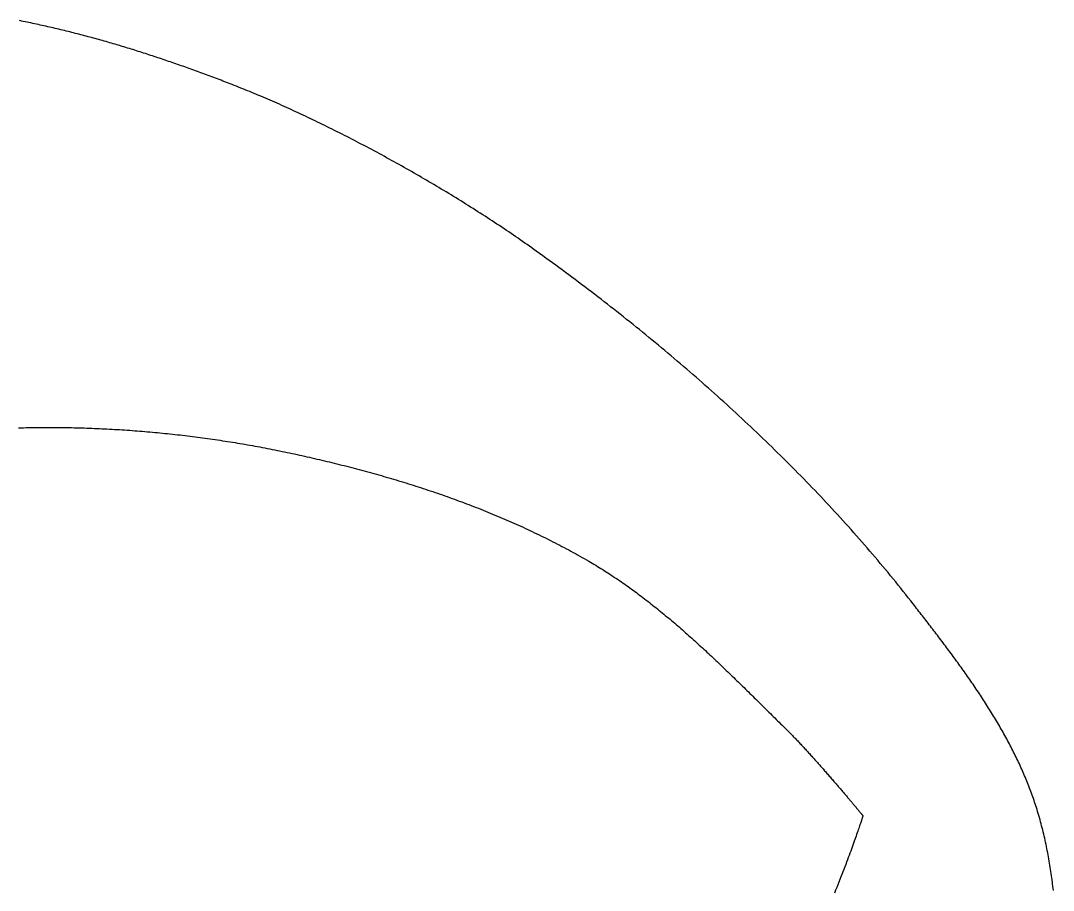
# Model space of a CAD drawing. Extents: x -91 to 271, y -72 to 72.
# Drawn here: x 33.17 to 49.91, y -34.6 to -20.5 of the extents above; entities that cross this region are included whole.
import ezdxf

# ---------------------------------------------------------------- set-up
doc = ezdxf.new("R2010")
doc.units = 0
doc.layers.get('0').update_dxf_attribs({"linetype": 'CONTINUOUS'})

# ---------------------------------------------------------------- blocks, each defined once
blk = doc.blocks.new('A$C4F693466')
at = {"color": 7}
for points in [[(-7.89479, -33.1334, 0), (-7.89581, -33.1743, 0), (-7.89673, -33.2151, 0), (-7.89756, -33.256, 0), (-7.8983, -33.2969, 0), (-7.89895, -33.3378, 0), (-7.89951, -33.3787, 0), (-7.89997, -33.4197, 0), (-7.90035, -33.4606, 0), (-7.90064, -33.5015, 0), (-7.90083, -33.5424, 0), (-7.90094, -33.5834, 0), (-7.90095, -33.6243, 0), (-7.90088, -33.6652, 0), (-7.90071, -33.7062, 0), (-7.90046, -33.7471, 0), (-7.90011, -33.7881, 0), (-7.89968, -33.829, 0), (-7.89915, -33.87, 0), (-7.89853, -33.9109, 0), (-7.89783, -33.9518, 0), (-7.89703, -33.9928, 0), (-7.89614, -34.0337, 0), (-7.89517, -34.0747, 0), (-7.8941, -34.1156, 0), (-7.89294, -34.1566, 0), (-7.8917, -34.1975, 0), (-7.89036, -34.2385, 0), (-7.88893, -34.2794, 0), (-7.88742, -34.3204, 0), (-7.88581, -34.3613, 0), (-7.88412, -34.4023, 0), (-7.88233, -34.4432, 0), (-7.88046, -34.4841, 0), (-7.8785, -34.5251, 0), (-7.87644, -34.566, 0), (-7.8743, -34.6069, 0), (-7.87207, -34.6478, 0), (-7.86975, -34.6888, 0), (-7.86734, -34.7297, 0), (-7.86484, -34.7706, 0), (-7.86225, -34.8115, 0), (-7.85957, -34.8524, 0), (-7.8568, -34.8933, 0), (-7.85394, -34.9341, 0), (-7.851, -34.975, 0), (-7.84796, -35.0159, 0), (-7.84484, -35.0567, 0), (-7.84163, -35.0976, 0), (-7.83833, -35.1384, 0), (-7.83494, -35.1793, 0), (-7.83146, -35.2201, 0), (-7.82789, -35.2609, 0), (-7.82423, -35.3018, 0), (-7.82049, -35.3426, 0), (-7.81665, -35.3834, 0), (-7.81273, -35.4241, 0), (-7.80872, -35.4649, 0), (-7.80462, -35.5057, 0), (-7.80043, -35.5464, 0), (-7.79615, -35.5872, 0), (-7.79179, -35.6279, 0), (-7.78733, -35.6686, 0), (-7.78279, -35.7094, 0), (-7.77816, -35.75, 0), (-7.77344, -35.7907, 0), (-7.76863, -35.8314, 0), (-7.76374, -35.8721, 0), (-7.75875, -35.9127, 0), (-7.75368, -35.9534, 0), (-7.74852, -35.994, 0), (-7.74328, -36.0346, 0), (-7.73794, -36.0752, 0), (-7.73252, -36.1157, 0), (-7.72701, -36.1563, 0), (-7.72141, -36.1969, 0), (-7.71572, -36.2374, 0), (-7.70994, -36.2779, 0), (-7.70408, -36.3184, 0), (-7.69813, -36.3589, 0), (-7.69209, -36.3993, 0), (-7.68597, -36.4398, 0), (-7.67975, -36.4802, 0), (-7.67345, -36.5206, 0), (-7.66707, -36.561, 0), (-7.66059, -36.6014, 0), (-7.65403, -36.6418, 0), (-7.64738, -36.6821, 0), (-7.64064, -36.7224, 0), (-7.63381, -36.7627, 0), (-7.6269, -36.803, 0), (-7.6199, -36.8433, 0), (-7.61282, -36.8835, 0), (-7.60564, -36.9238, 0), (-7.59838, -36.964, 0), (-7.59103, -37.0041, 0), (-7.5836, -37.0443, 0), (-7.57608, -37.0844, 0), (-7.56847, -37.1246, 0), (-7.56077, -37.1646, 0), (-7.55299, -37.2047, 0), (-7.54512, -37.2448, 0), (-7.53716, -37.2848, 0), (-7.52912, -37.3248, 0), (-7.52099, -37.3648, 0), (-7.51277, -37.4047, 0), (-7.50447, -37.4446, 0)], [(-13.4594, -36.5935, 0), (-13.471, -36.5635, 0), (-13.4825, -36.5336, 0), (-13.494, -36.5038, 0), (-13.5054, -36.474, 0), (-13.5168, -36.4442, 0), (-13.5281, -36.4145, 0), (-13.5394, -36.3848, 0), (-13.5507, -36.3551, 0), (-13.5618, -36.3255, 0), (-13.573, -36.2959, 0), (-13.5841, -36.2663, 0), (-13.5951, -36.2368, 0), (-13.6061, -36.2073, 0), (-13.6171, -36.1779, 0), (-13.628, -36.1484, 0), (-13.6388, -36.119, 0), (-13.6496, -36.0897, 0), (-13.6604, -36.0603, 0), (-13.6711, -36.031, 0), (-13.6818, -36.0017, 0), (-13.6924, -35.9725, 0), (-13.7029, -35.9432, 0), (-13.7135, -35.914, 0), (-13.7239, -35.8848, 0), (-13.7344, -35.8557, 0), (-13.7447, -35.8265, 0), (-13.7551, -35.7974, 0), (-13.7654, -35.7683, 0), (-13.7756, -35.7392, 0), (-13.7858, -35.7101, 0), (-13.7959, -35.681, 0), (-13.806, -35.652, 0), (-13.8161, -35.623, 0), (-13.8261, -35.594, 0), (-13.836, -35.565, 0), (-13.8459, -35.536, 0), (-13.8558, -35.507, 0), (-13.8656, -35.478, 0), (-13.8754, -35.4491, 0), (-13.8851, -35.4201, 0), (-13.8948, -35.3912, 0), (-13.9044, -35.3623, 0), (-13.914, -35.3333, 0), (-13.9235, -35.3044, 0), (-13.933, -35.2755, 0), (-13.9424, -35.2466, 0), (-13.9518, -35.2177, 0), (-13.9612, -35.1887, 0), (-13.9705, -35.1598, 0), (-13.9797, -35.1309, 0), (-13.9889, -35.102, 0), (-13.9981, -35.0731, 0), (-14.0072, -35.0442, 0), (-14.0163, -35.0153, 0), (-14.0253, -34.9863, 0), (-14.0343, -34.9574, 0), (-14.0432, -34.9285, 0), (-14.0521, -34.8995, 0), (-14.0609, -34.8706, 0), (-14.0697, -34.8416, 0), (-14.0785, -34.8126, 0), (-14.0872, -34.7837, 0), (-14.0958, -34.7547, 0), (-14.1044, -34.7257, 0), (-14.113, -34.6966, 0), (-14.1215, -34.6676, 0), (-14.13, -34.6386, 0), (-14.1384, -34.6095, 0), (-14.1468, -34.5804, 0), (-14.1551, -34.5513, 0), (-14.1634, -34.5222, 0), (-14.1717, -34.4931, 0), (-14.1798, -34.4639, 0), (-14.188, -34.4347, 0), (-14.1961, -34.4055, 0), (-14.2042, -34.3763, 0), (-14.2122, -34.347, 0), (-14.2201, -34.3178, 0), (-14.2281, -34.2885, 0), (-14.2359, -34.2591, 0), (-14.2438, -34.2298, 0), (-14.2516, -34.2004, 0), (-14.2593, -34.171, 0), (-14.267, -34.1415, 0), (-14.2746, -34.1121, 0), (-14.2822, -34.0826, 0), (-14.2898, -34.053, 0), (-14.2973, -34.0234, 0), (-14.3048, -33.9938, 0), (-14.3122, -33.9642, 0), (-14.3196, -33.9345, 0), (-14.3269, -33.9048, 0), (-14.3342, -33.875, 0), (-14.3415, -33.8453, 0), (-14.3487, -33.8154, 0), (-14.3558, -33.7855, 0), (-14.3629, -33.7556, 0), (-14.37, -33.7257, 0), (-14.377, -33.6957, 0), (-14.384, -33.6656, 0), (-14.3909, -33.6355, 0), (-14.3978, -33.6054, 0), (-14.4046, -33.5752, 0), (-14.4114, -33.545, 0), (-14.4182, -33.5147, 0), (-14.4249, -33.4844, 0), (-14.4315, -33.454, 0), (-14.4382, -33.4236, 0), (-14.4447, -33.3931, 0), (-14.4513, -33.3625, 0), (-14.4577, -33.332, 0), (-14.4642, -33.3013, 0), (-14.4706, -33.2706, 0), (-14.4769, -33.2398, 0), (-14.4832, -33.209, 0), (-14.4895, -33.1782, 0), (-14.4957, -33.1472, 0)], [(-10.7603, -41.5242, 0), (-10.7863, -41.4877, 0), (-10.8123, -41.4512, 0), (-10.8382, -41.4145, 0), (-10.8641, -41.3777, 0), (-10.89, -41.3407, 0), (-10.9158, -41.3037, 0), (-10.9416, -41.2665, 0), (-10.9674, -41.2292, 0), (-10.9931, -41.1918, 0), (-11.0188, -41.1542, 0), (-11.0444, -41.1166, 0), (-11.07, -41.0788, 0), (-11.0956, -41.0409, 0), (-11.1211, -41.0029, 0), (-11.1466, -40.9648, 0), (-11.172, -40.9266, 0), (-11.1974, -40.8884, 0), (-11.2227, -40.85, 0), (-11.248, -40.8115, 0), (-11.2733, -40.7729, 0), (-11.2985, -40.7343, 0), (-11.3236, -40.6955, 0), (-11.3487, -40.6567, 0), (-11.3737, -40.6178, 0), (-11.3987, -40.5788, 0), (-11.4236, -40.5397, 0), (-11.4484, -40.5005, 0), (-11.4732, -40.4613, 0), (-11.498, -40.422, 0), (-11.5227, -40.3826, 0), (-11.5473, -40.3432, 0), (-11.5718, -40.3037, 0), (-11.5963, -40.2641, 0), (-11.6208, -40.2245, 0), (-11.6451, -40.1848, 0), (-11.6694, -40.145, 0), (-11.6936, -40.1053, 0), (-11.7178, -40.0654, 0), (-11.7419, -40.0255, 0), (-11.7659, -39.9856, 0), (-11.7898, -39.9456, 0), (-11.8137, -39.9056, 0), (-11.8375, -39.8655, 0), (-11.8612, -39.8254, 0), (-11.8849, -39.7852, 0), (-11.9084, -39.7451, 0), (-11.9319, -39.7049, 0), (-11.9553, -39.6646, 0), (-11.9786, -39.6244, 0), (-12.0019, -39.5841, 0), (-12.025, -39.5438, 0), (-12.0481, -39.5035, 0), (-12.0711, -39.4631, 0), (-12.094, -39.4228, 0), (-12.1168, -39.3824, 0), (-12.1395, -39.342, 0), (-12.1622, -39.3017, 0), (-12.1847, -39.2613, 0), (-12.2072, -39.2209, 0), (-12.2295, -39.1805, 0), (-12.2518, -39.1401, 0), (-12.274, -39.0997, 0), (-12.2961, -39.0593, 0), (-12.318, -39.019, 0), (-12.3399, -38.9786, 0), (-12.3617, -38.9383, 0), (-12.3834, -38.8979, 0), (-12.405, -38.8576, 0), (-12.4264, -38.8173, 0), (-12.4478, -38.7771, 0), (-12.4691, -38.7368, 0), (-12.4902, -38.6966, 0), (-12.5113, -38.6564, 0), (-12.5322, -38.6163, 0), (-12.5531, -38.5761, 0), (-12.5738, -38.5361, 0), (-12.5944, -38.496, 0), (-12.6149, -38.456, 0), (-12.6353, -38.416, 0), (-12.6556, -38.3761, 0), (-12.6757, -38.3362, 0), (-12.6958, -38.2964, 0), (-12.7157, -38.2566, 0), (-12.7355, -38.2169, 0), (-12.7552, -38.1773, 0), (-12.7748, -38.1377, 0), (-12.7942, -38.0981, 0), (-12.8135, -38.0587, 0), (-12.8327, -38.0193, 0), (-12.8518, -37.9799, 0), (-12.8707, -37.9407, 0), (-12.8895, -37.9015, 0), (-12.9082, -37.8623, 0), (-12.9268, -37.8233, 0), (-12.9452, -37.7843, 0), (-12.9635, -37.7455, 0), (-12.9817, -37.7067, 0), (-12.9997, -37.6679, 0), (-13.0176, -37.6293, 0), (-13.0354, -37.5908, 0), (-13.053, -37.5524, 0), (-13.0705, -37.514, 0), (-13.0878, -37.4758, 0), (-13.105, -37.4376, 0), (-13.1221, -37.3996, 0), (-13.139, -37.3617, 0), (-13.1558, -37.3238, 0), (-13.1724, -37.2861, 0), (-13.1889, -37.2485, 0), (-13.2052, -37.211, 0), (-13.2214, -37.1737, 0), (-13.2374, -37.1364, 0), (-13.2533, -37.0993, 0), (-13.2691, -37.0623, 0), (-13.2847, -37.0254, 0), (-13.3001, -36.9886, 0), (-13.3154, -36.952, 0), (-13.3305, -36.9155, 0), (-13.3455, -36.8792, 0), (-13.3603, -36.8429, 0), (-13.3749, -36.8069, 0), (-13.3894, -36.7709, 0), (-13.4037, -36.7351, 0), (-13.4179, -36.6995, 0), (-13.4319, -36.664, 0), (-13.4458, -36.6286, 0), (-13.4594, -36.5935, 0)], [(-7.50447, -37.4446, 0), (-7.49599, -37.485, 0), (-7.48745, -37.5254, 0), (-7.47884, -37.5658, 0), (-7.47015, -37.6062, 0), (-7.4614, -37.6465, 0), (-7.45258, -37.6869, 0), (-7.44369, -37.7273, 0), (-7.43472, -37.7677, 0), (-7.42569, -37.808, 0), (-7.41658, -37.8484, 0), (-7.4074, -37.8887, 0), (-7.39815, -37.9291, 0), (-7.38883, -37.9694, 0), (-7.37943, -38.0097, 0), (-7.36996, -38.0501, 0), (-7.36041, -38.0904, 0), (-7.35079, -38.1307, 0), (-7.34109, -38.171, 0), (-7.33132, -38.2113, 0), (-7.32147, -38.2515, 0), (-7.31155, -38.2918, 0), (-7.30155, -38.332, 0), (-7.29147, -38.3723, 0), (-7.28131, -38.4125, 0), (-7.27107, -38.4527, 0), (-7.26076, -38.4929, 0), (-7.25036, -38.5331, 0), (-7.23989, -38.5732, 0), (-7.22934, -38.6134, 0), (-7.2187, -38.6535, 0), (-7.20798, -38.6936, 0), (-7.19719, -38.7337, 0), (-7.18631, -38.7738, 0), (-7.17534, -38.8139, 0), (-7.1643, -38.8539, 0), (-7.15317, -38.8939, 0), (-7.14195, -38.9339, 0), (-7.13066, -38.9739, 0), (-7.11928, -39.0138, 0), (-7.10781, -39.0538, 0), (-7.09625, -39.0937, 0), (-7.08462, -39.1336, 0), (-7.07289, -39.1734, 0), (-7.06108, -39.2133, 0), (-7.04918, -39.2531, 0), (-7.03719, -39.2929, 0), (-7.02511, -39.3326, 0), (-7.01295, -39.3723, 0), (-7.00069, -39.412, 0), (-6.98835, -39.4517, 0), (-6.97591, -39.4914, 0), (-6.96339, -39.531, 0), (-6.95077, -39.5705, 0), (-6.93806, -39.6101, 0), (-6.92526, -39.6496, 0), (-6.91237, -39.6891, 0), (-6.89938, -39.7286, 0), (-6.8863, -39.768, 0), (-6.87313, -39.8074, 0), (-6.85986, -39.8467, 0), (-6.8465, -39.8861, 0), (-6.83305, -39.9253, 0), (-6.81949, -39.9646, 0), (-6.80584, -40.0038, 0), (-6.7921, -40.043, 0), (-6.77826, -40.0821, 0), (-6.76432, -40.1212, 0), (-6.75028, -40.1603, 0), (-6.73615, -40.1993, 0), (-6.72191, -40.2383, 0), (-6.70758, -40.2772, 0), (-6.69314, -40.3161, 0), (-6.67861, -40.355, 0), (-6.66398, -40.3938, 0), (-6.64924, -40.4325, 0), (-6.6344, -40.4713, 0), (-6.61947, -40.5099, 0), (-6.60443, -40.5486, 0), (-6.58928, -40.5872, 0), (-6.57403, -40.6257, 0), (-6.55868, -40.6642, 0), (-6.54323, -40.7027, 0), (-6.52767, -40.7411, 0), (-6.512, -40.7794, 0), (-6.49623, -40.8177, 0), (-6.48036, -40.856, 0), (-6.46438, -40.8942, 0), (-6.44829, -40.9324, 0), (-6.43209, -40.9705, 0), (-6.41578, -41.0085, 0), (-6.39937, -41.0465, 0), (-6.38285, -41.0845, 0), (-6.36622, -41.1224, 0), (-6.34948, -41.1602, 0), (-6.33263, -41.198, 0), (-6.31567, -41.2357, 0), (-6.2986, -41.2734, 0), (-6.28141, -41.311, 0), (-6.26412, -41.3486, 0), (-6.24671, -41.3861, 0), (-6.22919, -41.4235, 0), (-6.21156, -41.4609, 0), (-6.19381, -41.4982, 0), (-6.17595, -41.5355, 0), (-6.15797, -41.5727, 0), (-6.13988, -41.6099, 0), (-6.12168, -41.6469, 0), (-6.10335, -41.684, 0), (-6.08492, -41.7209, 0), (-6.06636, -41.7578, 0), (-6.04769, -41.7946, 0), (-6.0289, -41.8314, 0), (-6.00999, -41.8681, 0), (-5.99096, -41.9047, 0), (-5.97182, -41.9413, 0), (-5.95255, -41.9778, 0), (-5.93316, -42.0142, 0), (-5.91366, -42.0506, 0), (-5.89403, -42.0869, 0), (-5.87428, -42.1231, 0), (-5.85441, -42.1593, 0), (-5.83442, -42.1954, 0), (-5.81431, -42.2314, 0), (-5.79407, -42.2673, 0), (-5.77371, -42.3032, 0), (-5.75322, -42.339, 0), (-5.73261, -42.3747, 0)], [(-5.03842, -47.6352, 0), (-5.0896, -47.5953, 0), (-5.14069, -47.5552, 0), (-5.19171, -47.5149, 0), (-5.24264, -47.4745, 0), (-5.29349, -47.4338, 0), (-5.34426, -47.393, 0), (-5.39495, -47.352, 0), (-5.44556, -47.3108, 0), (-5.49609, -47.2694, 0), (-5.54653, -47.2278, 0), (-5.59689, -47.1861, 0), (-5.64717, -47.1442, 0), (-5.69736, -47.1022, 0), (-5.74746, -47.0599, 0), (-5.79749, -47.0175, 0), (-5.84742, -46.9749, 0), (-5.89727, -46.9322, 0), (-5.94704, -46.8893, 0), (-5.99671, -46.8462, 0), (-6.0463, -46.803, 0), (-6.09581, -46.7596, 0), (-6.14522, -46.7161, 0), (-6.19455, -46.6723, 0), (-6.24378, -46.6285, 0), (-6.29293, -46.5845, 0), (-6.34199, -46.5403, 0), (-6.39096, -46.496, 0), (-6.43984, -46.4515, 0), (-6.48862, -46.4068, 0), (-6.53732, -46.3621, 0), (-6.58592, -46.3171, 0), (-6.63443, -46.2721, 0), (-6.68285, -46.2268, 0), (-6.73118, -46.1815, 0), (-6.77941, -46.136, 0), (-6.82755, -46.0903, 0), (-6.87559, -46.0446, 0), (-6.92354, -45.9986, 0), (-6.9714, -45.9526, 0), (-7.01916, -45.9064, 0), (-7.06682, -45.8601, 0), (-7.11438, -45.8136, 0), (-7.16185, -45.767, 0), (-7.20922, -45.7203, 0), (-7.2565, -45.6734, 0), (-7.30368, -45.6265, 0), (-7.35075, -45.5794, 0), (-7.39773, -45.5321, 0), (-7.44461, -45.4848, 0), (-7.49139, -45.4373, 0), (-7.53807, -45.3897, 0), (-7.58465, -45.342, 0), (-7.63113, -45.2942, 0), (-7.6775, -45.2463, 0), (-7.72378, -45.1982, 0), (-7.76995, -45.15, 0), (-7.81602, -45.1017, 0), (-7.86198, -45.0534, 0), (-7.90784, -45.0049, 0), (-7.9536, -44.9562, 0), (-7.99926, -44.9075, 0), (-8.0448, -44.8587, 0), (-8.09025, -44.8098, 0), (-8.13559, -44.7607, 0), (-8.18082, -44.7116, 0), (-8.22594, -44.6624, 0), (-8.27096, -44.6131, 0), (-8.31587, -44.5636, 0), (-8.36067, -44.5141, 0), (-8.40537, -44.4645, 0), (-8.44995, -44.4148, 0), (-8.49443, -44.365, 0), (-8.5388, -44.3151, 0), (-8.58306, -44.2651, 0), (-8.6272, -44.215, 0), (-8.67124, -44.1649, 0), (-8.71516, -44.1146, 0), (-8.75898, -44.0643, 0), (-8.80268, -44.0139, 0), (-8.84627, -43.9634, 0), (-8.88974, -43.9128, 0), (-8.93311, -43.8622, 0), (-8.97636, -43.8115, 0), (-9.01949, -43.7607, 0), (-9.06251, -43.7098, 0), (-9.10542, -43.6589, 0), (-9.14821, -43.6078, 0), (-9.19088, -43.5568, 0), (-9.23344, -43.5056, 0), (-9.27588, -43.4544, 0), (-9.3182, -43.4031, 0), (-9.36041, -43.3517, 0), (-9.4025, -43.3003, 0), (-9.44447, -43.2488, 0), (-9.48632, -43.1973, 0), (-9.52805, -43.1457, 0), (-9.56966, -43.0941, 0), (-9.61116, -43.0423, 0), (-9.65253, -42.9906, 0), (-9.69378, -42.9388, 0), (-9.73491, -42.8869, 0), (-9.77592, -42.835, 0), (-9.8168, -42.783, 0), (-9.85757, -42.731, 0), (-9.89821, -42.6789, 0), (-9.93872, -42.6268, 0), (-9.97912, -42.5746, 0), (-10.0194, -42.5224, 0), (-10.0595, -42.4702, 0), (-10.0995, -42.4179, 0), (-10.1394, -42.3655, 0), (-10.1792, -42.3132, 0), (-10.2188, -42.2608, 0), (-10.2584, -42.2084, 0), (-10.2977, -42.1559, 0), (-10.337, -42.1034, 0), (-10.3761, -42.0509, 0), (-10.4151, -41.9983, 0), (-10.454, -41.9457, 0), (-10.4928, -41.8931, 0), (-10.5314, -41.8405, 0), (-10.5699, -41.7878, 0), (-10.6082, -41.7351, 0), (-10.6464, -41.6824, 0), (-10.6845, -41.6297, 0), (-10.7225, -41.5769, 0), (-10.7603, -41.5242, 0)], [(-5.73261, -42.3747, 0), (-5.71593, -42.4034, 0), (-5.69913, -42.4319, 0), (-5.6822, -42.4604, 0), (-5.66515, -42.4888, 0), (-5.64798, -42.5171, 0), (-5.63069, -42.5454, 0), (-5.61327, -42.5735, 0), (-5.59574, -42.6016, 0), (-5.5781, -42.6296, 0), (-5.56034, -42.6575, 0), (-5.54246, -42.6854, 0), (-5.52447, -42.7131, 0), (-5.50637, -42.7408, 0), (-5.48815, -42.7684, 0), (-5.46983, -42.796, 0), (-5.4514, -42.8234, 0), (-5.43286, -42.8508, 0), (-5.41422, -42.8782, 0), (-5.39547, -42.9054, 0), (-5.37661, -42.9326, 0), (-5.35765, -42.9597, 0), (-5.33859, -42.9868, 0), (-5.31944, -43.0137, 0), (-5.30018, -43.0407, 0), (-5.28082, -43.0675, 0), (-5.26137, -43.0943, 0), (-5.24182, -43.121, 0), (-5.22217, -43.1476, 0), (-5.20244, -43.1742, 0), (-5.18261, -43.2007, 0), (-5.16268, -43.2272, 0), (-5.14267, -43.2536, 0), (-5.12257, -43.2799, 0), (-5.10239, -43.3062, 0), (-5.08211, -43.3324, 0), (-5.06176, -43.3585, 0), (-5.04131, -43.3846, 0), (-5.02079, -43.4107, 0), (-5.00018, -43.4366, 0), (-4.97949, -43.4626, 0), (-4.95873, -43.4884, 0), (-4.93788, -43.5142, 0), (-4.91696, -43.54, 0), (-4.89596, -43.5657, 0), (-4.87489, -43.5913, 0), (-4.85374, -43.6169, 0), (-4.83252, -43.6425, 0), (-4.81123, -43.668, 0), (-4.78987, -43.6934, 0), (-4.76845, -43.7188, 0), (-4.74695, -43.7441, 0), (-4.72539, -43.7694, 0), (-4.70376, -43.7947, 0), (-4.68207, -43.8199, 0), (-4.66031, -43.845, 0), (-4.6385, -43.8702, 0), (-4.61662, -43.8952, 0), (-4.59468, -43.9202, 0), (-4.57269, -43.9452, 0), (-4.55064, -43.9702, 0), (-4.52853, -43.995, 0), (-4.50637, -44.0199, 0), (-4.48415, -44.0447, 0), (-4.46188, -44.0695, 0), (-4.43956, -44.0942, 0), (-4.41719, -44.1189, 0), (-4.39477, -44.1436, 0), (-4.37231, -44.1682, 0), (-4.34979, -44.1928, 0), (-4.32724, -44.2173, 0), (-4.30463, -44.2418, 0), (-4.28199, -44.2663, 0), (-4.2593, -44.2908, 0), (-4.23657, -44.3152, 0), (-4.21381, -44.3395, 0), (-4.191, -44.3639, 0), (-4.16816, -44.3882, 0), (-4.14528, -44.4125, 0), (-4.12237, -44.4368, 0), (-4.09942, -44.461, 0), (-4.07644, -44.4852, 0), (-4.05343, -44.5094, 0), (-4.03039, -44.5335, 0), (-4.00732, -44.5576, 0), (-3.98422, -44.5817, 0), (-3.96109, -44.6058, 0), (-3.93795, -44.6299, 0), (-3.91477, -44.6539, 0), (-3.89157, -44.6779, 0), (-3.86836, -44.7019, 0), (-3.84512, -44.7258, 0), (-3.82186, -44.7498, 0), (-3.79858, -44.7737, 0), (-3.77528, -44.7976, 0), (-3.75197, -44.8215, 0), (-3.72865, -44.8453, 0), (-3.70531, -44.8692, 0), (-3.68196, -44.893, 0), (-3.65859, -44.9168, 0), (-3.63522, -44.9406, 0), (-3.61184, -44.9644, 0), (-3.58845, -44.9882, 0), (-3.56505, -45.012, 0), (-3.54165, -45.0357, 0), (-3.51824, -45.0595, 0), (-3.49483, -45.0832, 0), (-3.47142, -45.1069, 0), (-3.44801, -45.1306, 0), (-3.42459, -45.1543, 0), (-3.40118, -45.178, 0), (-3.37778, -45.2017, 0), (-3.35437, -45.2254, 0), (-3.33097, -45.2491, 0), (-3.30758, -45.2728, 0), (-3.28419, -45.2964, 0), (-3.26082, -45.3201, 0), (-3.23745, -45.3437, 0), (-3.21409, -45.3674, 0), (-3.19075, -45.3911, 0), (-3.16742, -45.4147, 0), (-3.1441, -45.4384, 0), (-3.1208, -45.462, 0), (-3.09752, -45.4857, 0), (-3.07425, -45.5094, 0), (-3.05101, -45.533, 0), (-3.02778, -45.5567, 0), (-3.00457, -45.5804, 0)], [(-1.60552, -46.8212, 0), (-1.60483, -46.821, 0), (-1.60276, -46.8203, 0), (-1.59935, -46.8193, 0), (-1.59461, -46.8177, 0), (-1.58855, -46.8158, 0), (-1.5812, -46.8134, 0), (-1.57257, -46.8106, 0), (-1.56268, -46.8073, 0), (-1.55156, -46.8037, 0), (-1.53921, -46.7996, 0), (-1.52567, -46.7951, 0), (-1.51094, -46.7902, 0), (-1.49505, -46.7849, 0), (-1.47801, -46.7792, 0), (-1.45985, -46.773, 0), (-1.44058, -46.7665, 0), (-1.42022, -46.7596, 0), (-1.39879, -46.7523, 0), (-1.37631, -46.7445, 0), (-1.3528, -46.7364, 0), (-1.32828, -46.7279, 0), (-1.30276, -46.719, 0), (-1.27626, -46.7098, 0), (-1.24881, -46.7001, 0), (-1.22042, -46.6901, 0), (-1.19111, -46.6797, 0), (-1.16089, -46.6689, 0), (-1.1298, -46.6577, 0), (-1.09784, -46.6462, 0), (-1.06504, -46.6343, 0), (-1.03141, -46.6221, 0), (-0.996969, -46.6094, 0), (-0.961743, -46.5965, 0), (-0.925748, -46.5831, 0), (-0.889001, -46.5694, 0), (-0.851523, -46.5554, 0), (-0.81333, -46.541, 0), (-0.774443, -46.5263, 0), (-0.73488, -46.5112, 0), (-0.694659, -46.4958, 0), (-0.6538, -46.4801, 0), (-0.612321, -46.464, 0), (-0.570241, -46.4475, 0), (-0.527578, -46.4308, 0), (-0.484352, -46.4137, 0), (-0.440581, -46.3963, 0), (-0.396284, -46.3786, 0), (-0.35148, -46.3606, 0)], [(-3.00457, -45.5804, 0), (-2.99417, -45.5909, 0), (-2.98358, -45.6016, 0), (-2.9728, -45.6125, 0), (-2.96183, -45.6234, 0), (-2.95069, -45.6345, 0), (-2.93937, -45.6457, 0), (-2.92789, -45.657, 0), (-2.91623, -45.6684, 0), (-2.90442, -45.6799, 0), (-2.89245, -45.6915, 0), (-2.88033, -45.7032, 0), (-2.86806, -45.715, 0), (-2.85565, -45.7269, 0), (-2.8431, -45.7388, 0), (-2.83041, -45.7509, 0), (-2.81759, -45.763, 0), (-2.80465, -45.7753, 0), (-2.79158, -45.7875, 0), (-2.7784, -45.7999, 0), (-2.76511, -45.8123, 0), (-2.7517, -45.8248, 0), (-2.73819, -45.8373, 0), (-2.72459, -45.8499, 0), (-2.71088, -45.8626, 0), (-2.69709, -45.8753, 0), (-2.68321, -45.888, 0), (-2.66924, -45.9008, 0), (-2.6552, -45.9137, 0), (-2.64108, -45.9265, 0), (-2.6269, -45.9394, 0), (-2.61265, -45.9524, 0), (-2.59834, -45.9653, 0), (-2.58397, -45.9783, 0), (-2.56955, -45.9913, 0), (-2.55508, -46.0043, 0), (-2.54057, -46.0174, 0), (-2.52603, -46.0304, 0), (-2.51144, -46.0434, 0), (-2.49683, -46.0565, 0), (-2.48219, -46.0695, 0), (-2.46753, -46.0826, 0), (-2.45285, -46.0956, 0), (-2.43816, -46.1086, 0), (-2.42347, -46.1217, 0), (-2.40876, -46.1347, 0), (-2.39406, -46.1476, 0), (-2.37937, -46.1606, 0), (-2.36468, -46.1735, 0), (-2.35, -46.1864, 0), (-2.33535, -46.1992, 0), (-2.32071, -46.2121, 0), (-2.30611, -46.2248, 0), (-2.29153, -46.2376, 0), (-2.27699, -46.2503, 0), (-2.26249, -46.2629, 0), (-2.24803, -46.2755, 0), (-2.23362, -46.288, 0), (-2.21926, -46.3005, 0), (-2.20497, -46.3129, 0), (-2.19073, -46.3252, 0), (-2.17656, -46.3375, 0), (-2.16246, -46.3496, 0), (-2.14843, -46.3617, 0), (-2.13448, -46.3738, 0), (-2.12062, -46.3857, 0), (-2.10684, -46.3976, 0), (-2.09316, -46.4093, 0), (-2.07957, -46.421, 0), (-2.06608, -46.4326, 0), (-2.0527, -46.444, 0), (-2.03942, -46.4554, 0), (-2.02627, -46.4667, 0), (-2.01322, -46.4778, 0), (-2.00031, -46.4888, 0), (-1.98752, -46.4997, 0), (-1.97486, -46.5105, 0), (-1.96233, -46.5212, 0), (-1.94995, -46.5317, 0), (-1.93771, -46.5421, 0), (-1.92562, -46.5524, 0), (-1.91368, -46.5626, 0), (-1.9019, -46.5725, 0), (-1.89028, -46.5824, 0), (-1.87883, -46.5921, 0), (-1.86755, -46.6016, 0), (-1.85644, -46.611, 0), (-1.84551, -46.6203, 0), (-1.83477, -46.6293, 0), (-1.82421, -46.6382, 0), (-1.81385, -46.647, 0), (-1.80368, -46.6555, 0), (-1.79372, -46.6639, 0), (-1.78396, -46.6721, 0), (-1.77441, -46.6802, 0), (-1.76507, -46.688, 0), (-1.75595, -46.6957, 0), (-1.74706, -46.7031, 0), (-1.73839, -46.7104, 0), (-1.72995, -46.7175, 0), (-1.72175, -46.7244, 0), (-1.7138, -46.731, 0), (-1.70608, -46.7375, 0), (-1.69862, -46.7437, 0), (-1.6914, -46.7498, 0), (-1.68445, -46.7556, 0), (-1.67776, -46.7611, 0), (-1.67133, -46.7665, 0), (-1.66518, -46.7716, 0), (-1.6593, -46.7765, 0), (-1.6537, -46.7812, 0), (-1.64838, -46.7856, 0), (-1.64336, -46.7898, 0), (-1.63862, -46.7938, 0), (-1.63418, -46.7974, 0), (-1.63005, -46.8009, 0), (-1.62622, -46.8041, 0), (-1.6227, -46.807, 0), (-1.61949, -46.8096, 0), (-1.61661, -46.812, 0), (-1.61404, -46.8142, 0), (-1.61181, -46.816, 0), (-1.6099, -46.8176, 0), (-1.60834, -46.8189, 0), (-1.60711, -46.8199, 0), (-1.60623, -46.8206, 0), (-1.6057, -46.8211, 0), (-1.60552, -46.8212, 0)], [(-1.73957, -49.6321, 0), (-1.76848, -49.6229, 0), (-1.79733, -49.6135, 0), (-1.82612, -49.6039, 0), (-1.85485, -49.5942, 0), (-1.88352, -49.5843, 0), (-1.91213, -49.5743, 0), (-1.94068, -49.5641, 0), (-1.96917, -49.5538, 0), (-1.9976, -49.5433, 0), (-2.02597, -49.5326, 0), (-2.05428, -49.5219, 0), (-2.08253, -49.5109, 0), (-2.11073, -49.4999, 0), (-2.13887, -49.4887, 0), (-2.16695, -49.4773, 0), (-2.19498, -49.4658, 0), (-2.22295, -49.4542, 0), (-2.25087, -49.4424, 0), (-2.27873, -49.4305, 0), (-2.30653, -49.4185, 0), (-2.33428, -49.4063, 0), (-2.36197, -49.394, 0), (-2.38961, -49.3815, 0), (-2.4172, -49.369, 0), (-2.44473, -49.3563, 0), (-2.47222, -49.3434, 0), (-2.49964, -49.3305, 0), (-2.52702, -49.3174, 0), (-2.55434, -49.3042, 0), (-2.58162, -49.2909, 0), (-2.60884, -49.2775, 0), (-2.63601, -49.2639, 0), (-2.66313, -49.2503, 0), (-2.6902, -49.2365, 0), (-2.71722, -49.2226, 0), (-2.74419, -49.2085, 0), (-2.77111, -49.1944, 0), (-2.79798, -49.1802, 0), (-2.82481, -49.1658, 0), (-2.85159, -49.1514, 0), (-2.87832, -49.1368, 0), (-2.905, -49.1222, 0), (-2.93163, -49.1074, 0), (-2.95822, -49.0925, 0), (-2.98476, -49.0775, 0), (-3.01126, -49.0625, 0), (-3.03771, -49.0473, 0), (-3.06412, -49.032, 0), (-3.09048, -49.0167, 0), (-3.1168, -49.0012, 0), (-3.14307, -48.9857, 0), (-3.1693, -48.97, 0), (-3.19549, -48.9543, 0), (-3.22163, -48.9385, 0), (-3.24773, -48.9226, 0), (-3.27379, -48.9066, 0), (-3.29981, -48.8905, 0), (-3.32578, -48.8743, 0), (-3.35172, -48.8581, 0), (-3.37761, -48.8418, 0), (-3.40346, -48.8254, 0), (-3.42928, -48.8089, 0), (-3.45505, -48.7923, 0), (-3.48078, -48.7757, 0), (-3.50648, -48.759, 0), (-3.53214, -48.7422, 0), (-3.55775, -48.7254, 0), (-3.58333, -48.7084, 0), (-3.60888, -48.6914, 0), (-3.63438, -48.6744, 0), (-3.65985, -48.6573, 0), (-3.68528, -48.6401, 0), (-3.71068, -48.6228, 0), (-3.73604, -48.6055, 0), (-3.76137, -48.5882, 0), (-3.78666, -48.5707, 0), (-3.81191, -48.5532, 0), (-3.83713, -48.5357, 0), (-3.86232, -48.5181, 0), (-3.88747, -48.5004, 0), (-3.91259, -48.4827, 0), (-3.93768, -48.465, 0), (-3.96274, -48.4472, 0), (-3.98776, -48.4293, 0), (-4.01275, -48.4114, 0), (-4.03771, -48.3935, 0), (-4.06264, -48.3755, 0), (-4.08754, -48.3574, 0), (-4.1124, -48.3394, 0), (-4.13724, -48.3213, 0), (-4.16205, -48.3031, 0), (-4.18683, -48.2849, 0), (-4.21158, -48.2667, 0), (-4.2363, -48.2484, 0), (-4.26099, -48.2301, 0), (-4.28566, -48.2118, 0), (-4.31029, -48.1935, 0), (-4.33491, -48.1751, 0), (-4.35949, -48.1567, 0), (-4.38405, -48.1382, 0), (-4.40858, -48.1197, 0), (-4.43308, -48.1013, 0), (-4.45756, -48.0827, 0), (-4.48202, -48.0642, 0), (-4.50645, -48.0457, 0), (-4.53086, -48.0271, 0), (-4.55524, -48.0085, 0), (-4.5796, -47.9899, 0), (-4.60393, -47.9713, 0), (-4.62825, -47.9526, 0), (-4.65254, -47.934, 0), (-4.6768, -47.9154, 0), (-4.70105, -47.8967, 0), (-4.72528, -47.878, 0), (-4.74948, -47.8593, 0), (-4.77366, -47.8407, 0), (-4.79783, -47.822, 0), (-4.82197, -47.8033, 0), (-4.8461, -47.7846, 0), (-4.8702, -47.7659, 0), (-4.89429, -47.7472, 0), (-4.91835, -47.7286, 0), (-4.9424, -47.7099, 0), (-4.96643, -47.6912, 0), (-4.99045, -47.6725, 0), (-5.01444, -47.6539, 0), (-5.03842, -47.6352, 0)], [(-0.392372, -49.9074, 0), (-0.426691, -49.9035, 0), (-0.460984, -49.8995, 0), (-0.49525, -49.8954, 0), (-0.52949, -49.8911, 0), (-0.563702, -49.8867, 0), (-0.597886, -49.8821, 0), (-0.632041, -49.8775, 0), (-0.666167, -49.8726, 0), (-0.700264, -49.8676, 0), (-0.73433, -49.8625, 0), (-0.768366, -49.8572, 0), (-0.80237, -49.8518, 0), (-0.836342, -49.8462, 0), (-0.870282, -49.8405, 0), (-0.904189, -49.8346, 0), (-0.938062, -49.8286, 0), (-0.971902, -49.8224, 0), (-1.00571, -49.816, 0), (-1.03948, -49.8095, 0), (-1.07321, -49.8028, 0), (-1.10691, -49.796, 0), (-1.14057, -49.789, 0), (-1.17419, -49.7818, 0), (-1.20778, -49.7744, 0), (-1.24133, -49.7669, 0), (-1.27484, -49.7592, 0), (-1.30831, -49.7513, 0), (-1.34173, -49.7433, 0), (-1.37512, -49.735, 0), (-1.40847, -49.7266, 0), (-1.44178, -49.718, 0), (-1.47504, -49.7092, 0), (-1.50826, -49.7003, 0), (-1.54144, -49.6911, 0), (-1.57457, -49.6818, 0), (-1.60766, -49.6722, 0), (-1.64071, -49.6625, 0), (-1.67371, -49.6526, 0), (-1.70666, -49.6425, 0), (-1.73957, -49.6321, 0)]]:
    blk.add_polyline3d(points, dxfattribs=at)

msp = doc.modelspace()

# ---------------------------------------------------------------- block references
at = {"xscale": -1, "rotation": 90}
msp.add_blockref('A$C4F693466', (0, -35), dxfattribs=at)

doc.saveas('drawing.dxf')
